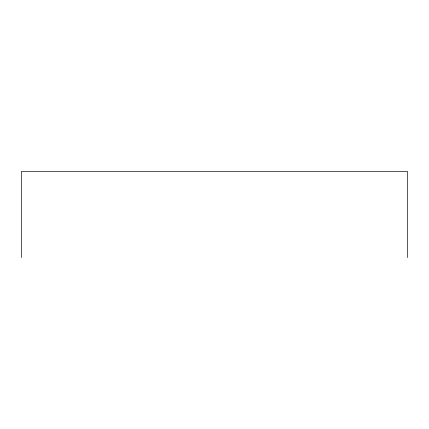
<?xml version="1.0" encoding="UTF-8"?>
<svg xmlns="http://www.w3.org/2000/svg" width="429" height="429" viewBox="0 0 429 429"><rect width="100%" height="100%" fill="white"/><g stroke="black" fill="none" stroke-linecap="round" stroke-linejoin="round"><path stroke-width="0.64" d="M407.55 257.55L407.55 171.45L21.45 171.45L21.45 257.55"/></g></svg>
